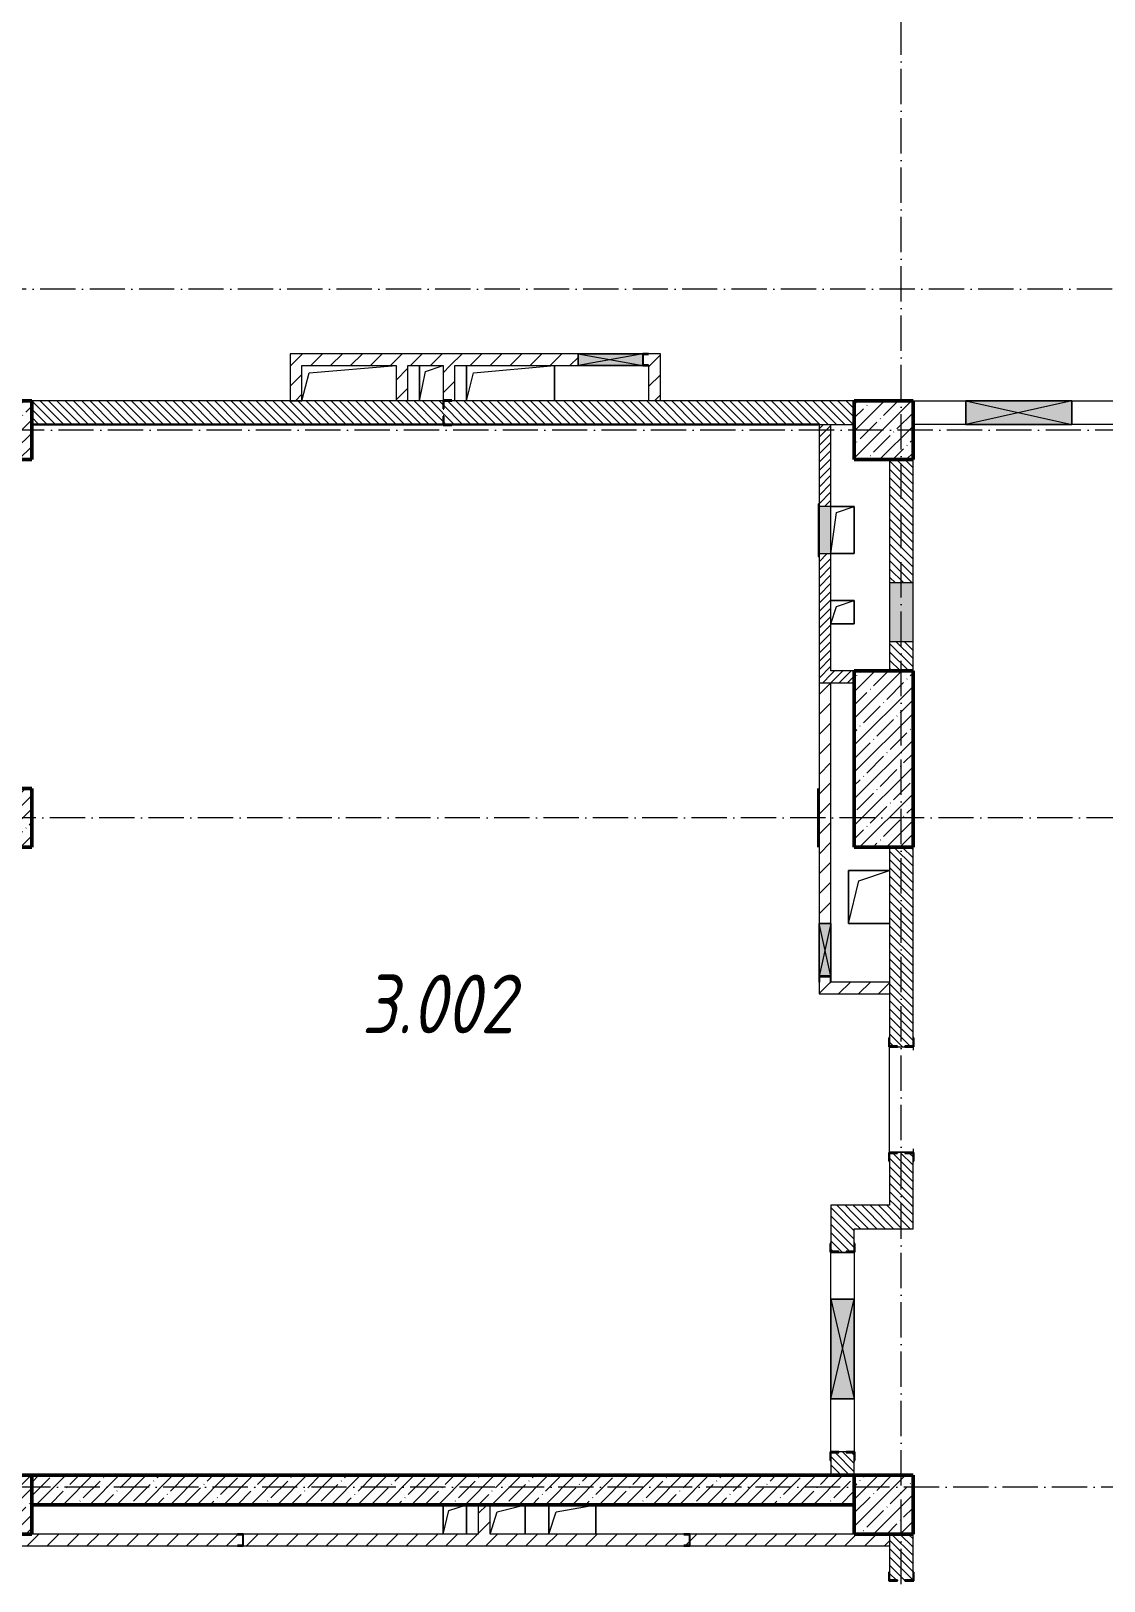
# Model space of a CAD drawing. Header units: millimetres. Extents: x -213536 to 1564669, y -45299 to 942238.
# Drawn here: x 140473 to 149604, y 525797 to 538997 of the extents above; entities that cross this region are included whole.
import ezdxf

# ---------------------------------------------------------------- set-up
doc = ezdxf.new("R2010")
doc.units = ezdxf.units.MM
doc.linetypes.add('50_200_ШТРИХ_1Т_ш5_п1_п1_', pattern=[700, 500, -100, 0, -100])
for name, color, linetype, lineweight in [('3.3) Вычитаем ЖБбалки 0.4м -', 31, 'Continuous', 30), ('A-DETL-GENF-OTLN', 7, 'Continuous', 9), ('A-FLOR-____-OTLN', 7, 'Continuous', 9), ('A-GENM-____-MCUT', 7, 'Continuous', 25), ('A-GENM-____-OTLN', 7, 'Continuous', 9), ('A-GENM-____-OTLN-1', 7, 'Continuous', 25), ('A-GLAZ-____-OTLN', 7, 'Continuous', 9), ('A-WALL-____-MCUT', 7, 'Continuous', 13), ('A-WALL-____-MCUT-1', 7, 'Continuous', 9), ('A-WALL-____-MCUT-2', 7, 'Continuous', 50), ('A-WALL-____-PATT-1', 7, 'Continuous', 9), ('A-WALL-FNSH-MCUT-1', 7, 'Continuous', 9), ('I-WALL-____-OTLN', 7, 'Continuous', 9), ('S-COLS-____-MCUT', 7, 'Continuous', 50), ('S-COLS-____-OTLN', 7, 'Continuous', 9), ('S-GRID-____-OTLN-1', 7, '50_200_ШТРИХ_1Т_ш5_п1_п1_', 9), ('Марки помещений', 7, 'Continuous', 9)]:
    doc.layers.add(name, color=color, linetype=linetype, lineweight=lineweight)
doc.layers.add('A-GLAZ-____-OTLN-1', color=7, linetype='Continuous', lineweight=9, true_color=0xc0c0c0)
doc.styles.add('ISOCPEUR_I_2', font='isocpeui.ttf', dxfattribs={"width": 0.85, "height": 2.3})
pattern_1 = [(135, (142429.057, 459015.94), (-35.35534, -35.35534), [])]
pattern_2 = [(45, (142429.057, 459015.94), (-35.35534, 35.35534), [])]
pattern_3 = [(45, (142429.06, 459015.94), (-84.85281, 84.85281), [])]

# ---------------------------------------------------------------- blocks, each defined once
blk = doc.blocks.new('BSC_Колонна _Прямоугольная - 500х500-V23-АР1_План отверстий 3 этажа в осях 1-64_Ю-ЯЯ')
at = {"layer": 'S-COLS-____-OTLN'}
h = blk.add_hatch(dxfattribs=at)
h.set_pattern_fill('FP_30', color=256, style=0, pattern_type=2)
h.set_pattern_definition([(45, (2200, -67431.04), (-114.04925, 114.04925), []), (45, (2314.05, -67431.04), (-114.04925, 114.04925), [201.613, -40.323, 3.353, -36.97])])
h.paths.add_polyline_path([(-250, -250), (250, -250), (250, 250), (-250, 250)], flags=0)
at = {"layer": 'S-COLS-____-MCUT'}
for p, q in [((250, 250), (-250, 250)), ((-250, 250), (-250, -250)), ((250, -250), (250, 250)), ((-250, -250), (250, -250))]:
    blk.add_line(p, q, dxfattribs=at)
blk = doc.blocks.new('BSC_Колонна _Прямоугольная - 500х500-V24-АР1_План отверстий 3 этажа в осях 1-64_Ю-ЯЯ')
at = {"layer": 'S-COLS-____-OTLN'}
h = blk.add_hatch(dxfattribs=at)
h.set_pattern_fill('FP_31', color=256, style=0, pattern_type=2)
h.set_pattern_definition([(45, (-5300, -67431.04), (-114.04925, 114.04925), []), (45, (-5185.95, -67431.04), (-114.04925, 114.04925), [201.613, -40.323, 3.353, -36.97])])
h.paths.add_polyline_path([(-250, -250), (250, -250), (250, 250), (-250, 250)], flags=0)
at = {"layer": 'S-COLS-____-MCUT'}
for p, q in [((250, 250), (-250, 250)), ((-250, 250), (-250, -250)), ((250, -250), (250, 250)), ((-250, -250), (250, -250))]:
    blk.add_line(p, q, dxfattribs=at)
blk = doc.blocks.new('BSC_Колонна _Прямоугольная - 500х500-V26-АР1_План отверстий 3 этажа в осях 1-64_Ю-ЯЯ')
at = {"layer": 'S-COLS-____-OTLN'}
h = blk.add_hatch(dxfattribs=at)
h.set_pattern_fill('FP_33', color=256, style=0, pattern_type=2)
h.set_pattern_definition([(45, (2200, -76581.04), (-114.04925, 114.04925), []), (45, (2314.05, -76581.04), (-114.04925, 114.04925), [201.613, -40.323, 3.353, -36.97])])
h.paths.add_polyline_path([(-250, -250), (250, -250), (250, 250), (-250, 250), (-250, 16)], flags=0)
at = {"layer": 'S-COLS-____-MCUT'}
for p, q in [((250, 250), (-250, 250)), ((-250, 250), (-250, -250)), ((250, -250), (250, 250)), ((-250, -250), (250, -250))]:
    blk.add_line(p, q, dxfattribs=at)
blk = doc.blocks.new('BSC_Колонна _Прямоугольная - 500х500-V27-АР1_План отверстий 3 этажа в осях 1-64_Ю-ЯЯ')
at = {"layer": 'S-COLS-____-OTLN'}
h = blk.add_hatch(dxfattribs=at)
h.set_pattern_fill('FP_34', color=256, style=0, pattern_type=2)
h.set_pattern_definition([(45, (-5300, -76581.04), (-114.04925, 114.04925), []), (45, (-5185.95, -76581.04), (-114.04925, 114.04925), [201.613, -40.323, 3.353, -36.97])])
h.paths.add_polyline_path([(-250, -250), (250, -250), (250, 250), (-250, 250)], flags=0)
at = {"layer": 'S-COLS-____-MCUT'}
for p, q in [((250, 250), (-250, 250)), ((-250, 250), (-250, -250)), ((250, -250), (250, 250)), ((-250, -250), (250, -250))]:
    blk.add_line(p, q, dxfattribs=at)
blk = doc.blocks.new('BSC_Колонна _Прямоугольная - 500х500-V32-АР1_План отверстий 3 этажа в осях 1-64_Ю-ЯЯ')
at = {"layer": 'S-COLS-____-OTLN'}
h = blk.add_hatch(dxfattribs=at)
h.set_pattern_fill('FP_39', color=256, style=0, pattern_type=2)
h.set_pattern_definition([(45, (2200, -73281.04), (-114.04925, 114.04925), []), (45, (2314.05, -73281.04), (-114.04925, 114.04925), [201.613, -40.323, 3.353, -36.97])])
h.paths.add_polyline_path([(-250, -250), (250, -250), (250, 250), (-250, 250), (-250, 87)], flags=0)
at = {"layer": 'S-COLS-____-MCUT'}
for p, q in [((250, 250), (-250, 250)), ((-250, 250), (-250, -250)), ((250, -250), (250, 250)), ((-250, -250), (250, -250))]:
    blk.add_line(p, q, dxfattribs=at)
blk = doc.blocks.new('BSC_Колонна _Прямоугольная - 500х1500-25984399-АР1_План отверстий 3 этажа в осях 1-64_Ю-ЯЯ')
at = {"layer": 'S-COLS-____-OTLN'}
h = blk.add_hatch(dxfattribs=at)
h.set_pattern_fill('FP_152', color=256, style=0, pattern_type=2)
h.set_pattern_definition([(45, (-5300, -73781.04), (-114.04925, 114.04925), []), (45, (-5185.95, -73781.04), (-114.04925, 114.04925), [201.613, -40.323, 3.353, -36.97])])
h.paths.add_polyline_path([(-250, -750), (250, -750), (250, 750), (-250, 750), (-250, -413)], flags=0)
at = {"layer": 'S-COLS-____-MCUT'}
for p, q in [((250, 750), (-250, 750)), ((-250, 750), (-250, -750)), ((250, -750), (250, 750)), ((-250, -750), (250, -750))]:
    blk.add_line(p, q, dxfattribs=at)
blk = doc.blocks.new('Фахверк_СКБ_Уголок - 200_3550-28187522-АР1_План отверстий 3 этажа в осях 1-64_Ю-ЯЯ')
at = {"layer": 'A-GENM-____-MCUT'}
for p, q in [((125, 156), (50, 156)), ((50, 156), (50, 150)), ((50, 150), (119, 150)), ((119, 150), (119, 81)), ((125, 81), (125, 156)), ((119, 81), (125, 81)), ((125, 19), (119, 19)), ((119, 19), (119, -50)), ((125, -56), (125, 19)), ((119, -50), (50, -50)), ((50, -50), (50, -56)), ((50, -56), (125, -56))]:
    blk.add_line(p, q, dxfattribs=at)
blk = doc.blocks.new('Фахверк_СКБ_Уголок - 200_3960-28268576-АР1_План отверстий 3 этажа в осях 1-64_Ю-ЯЯ')
at = {"layer": 'A-GENM-____-MCUT'}
for p, q in [((200, 156), (125, 156)), ((125, 156), (125, 81)), ((131, 81), (131, 150)), ((131, 150), (200, 150)), ((200, 150), (200, 156)), ((125, 81), (131, 81)), ((131, 19), (125, 19)), ((125, 19), (125, -56)), ((131, -50), (131, 19)), ((125, -56), (200, -56)), ((200, -50), (131, -50)), ((200, -56), (200, -50))]:
    blk.add_line(p, q, dxfattribs=at)
blk = doc.blocks.new('Фахверк_СКБ_Уголок - 200_3960_зеркало-28268689-АР1_План отверстий 3 этажа в осях 1-64_Ю-ЯЯ')
at = {"layer": 'A-GENM-____-MCUT'}
for p, q in [((200, 156), (125, 156)), ((125, 156), (125, 81)), ((131, 81), (131, 150)), ((131, 150), (200, 150)), ((200, 150), (200, 156)), ((125, 81), (131, 81)), ((131, 19), (125, 19)), ((125, 19), (125, -56)), ((131, -50), (131, 19)), ((125, -56), (200, -56)), ((200, -50), (131, -50)), ((200, -56), (200, -50))]:
    blk.add_line(p, q, dxfattribs=at)
blk = doc.blocks.new('154_Стойка_СКБ_Уголок - СМ-2480_200-28346303-АР1_План отверстий 3 этажа в осях 1-64_Ю-ЯЯ')
at = {"layer": 'A-GENM-____-MCUT'}
for p, q in [((125, 156), (125, 81)), ((200, 156), (125, 156)), ((131, 81), (131, 150)), ((131, 150), (200, 150)), ((200, 150), (200, 156)), ((125, 81), (131, 81)), ((131, 19), (125, 19)), ((125, 19), (125, -56)), ((131, -50), (131, 19)), ((125, -56), (200, -56)), ((200, -50), (131, -50)), ((200, -56), (200, -50))]:
    blk.add_line(p, q, dxfattribs=at)
blk = doc.blocks.new('Стойка_Влож_Полоса боковая - Полоса-V164-АР1_План отверстий 3 этажа в осях 1-64_Ю-ЯЯ')
at = {"layer": 'A-GENM-____-OTLN'}
for p, q in [((-5, 60), (0, 60)), ((-5, -60), (-5, 60)), ((0, 31), (0, -31)), ((0, -60), (-5, -60))]:
    blk.add_line(p, q, dxfattribs=at)
blk = doc.blocks.new('АР_Перемычка - АР_Перемычка-28586037-АР1_План отверстий 3 этажа в осях 1-64_Ю-ЯЯ')
at = {"layer": 'A-GENM-____-OTLN'}
blk.add_line((-250, -100), (-243, -100), dxfattribs=at)
blk = doc.blocks.new('154_Фахверк_СКБ_Швеллер - Тип_100_3960-28515445-АР1_План отверстий 3 этажа в осях 1-64_Ю-ЯЯ')
at = {"layer": 'A-GENM-____-MCUT'}
for p, q in [((175, 50), (125, 50)), ((125, 50), (125, -50)), ((128, 47), (175, 47)), ((128, -47), (128, 47)), ((175, 47), (175, 50)), ((125, -50), (175, -50)), ((175, -47), (128, -47)), ((175, -50), (175, -47))]:
    blk.add_line(p, q, dxfattribs=at)
blk = doc.blocks.new('AR_Отверстие Ниша - Лючок-32405045-АР1_План отверстий 3 этажа в осях 1-64_Ю-ЯЯ')
at = {"layer": 'A-GLAZ-____-OTLN'}
blk.add_hatch(color=256, dxfattribs=at).paths.add_polyline_path([(-250, -100), (250, -100), (250, 100), (-250, 100)], flags=0)
for p, q in [((250, 100), (-250, 100)), ((-250, 100), (-250, -100)), ((250, -100), (250, 100)), ((-250, -100), (250, -100))]:
    blk.add_line(p, q, dxfattribs=at)
blk = doc.blocks.new('AR_Отверстие Ниша - Лючок-32403280-АР1_План отверстий 3 этажа в осях 1-64_Ю-ЯЯ')
at = {"layer": 'A-GLAZ-____-OTLN'}
blk.add_hatch(color=256, dxfattribs=at).paths.add_polyline_path([(200, -50), (200, 50), (-200, 50), (-200, -50)], flags=0)
for p, q in [((200, 50), (-200, 50)), ((-200, 50), (-200, -50)), ((200, -50), (200, 50)), ((-200, -50), (200, -50))]:
    blk.add_line(p, q, dxfattribs=at)
blk = doc.blocks.new('Л_Общий_Лючок - Лючок-29684370-АР1_План отверстий 3 этажа в осях 1-64_Ю-ЯЯ')
at = {"layer": 'A-GLAZ-____-OTLN-1'}
blk.add_hatch(color=256, dxfattribs=at).paths.add_polyline_path([(-24, 0), (424, 0), (424, 6), (-24, 6)], flags=0)
at = {"layer": 'A-GLAZ-____-OTLN'}
for p, q in [((424, 6), (-24, 6)), ((-24, 6), (-24, 0)), ((424, 6), (424, 0))]:
    blk.add_line(p, q, dxfattribs=at)
blk = doc.blocks.new('AR_Отверстие прямоугольное _в плите_ - AR_Отверстие прямоугольное _в плите_-30458127-АР1_План отверстий 3 этажа в осях 1-64_Ю-ЯЯ')
at = {"layer": 'A-GENM-____-OTLN'}
for p, q in [((100, 100), (-100, 100)), ((-100, -100), (-50, 50)), ((-50, 50), (100, 100)), ((100, -100), (100, 100)), ((-100, -100), (100, -100))]:
    blk.add_line(p, q, dxfattribs=at)
blk = doc.blocks.new('AR_Отверстие прямоугольное _в плите_ - AR_Отверстие прямоугольное _в плите_-30229368-АР1_План отверстий 3 этажа в осях 1-64_Ю-ЯЯ')
at = {"layer": 'A-GENM-____-OTLN'}
for p, q in [((100, 200), (-100, 200)), ((-100, -200), (-50, 150)), ((-50, 150), (100, 200)), ((100, -200), (100, 200)), ((-100, -200), (100, -200))]:
    blk.add_line(p, q, dxfattribs=at)
blk = doc.blocks.new('AR_Отверстие прямоугольное _в плите_ - AR_Отверстие прямоугольное _в плите_-30552623-АР1_План отверстий 3 этажа в осях 1-64_Ю-ЯЯ')
at = {"layer": 'A-GENM-____-OTLN'}
for p, q in [((-340, 90), (400, 150)), ((-400, -150), (-340, 90))]:
    blk.add_line(p, q, dxfattribs=at)
blk = doc.blocks.new('AR_Отверстие прямоугольное _в плите_ - AR_Отверстие прямоугольное _в плите_-30512088-АР1_План отверстий 3 этажа в осях 1-64_Ю-ЯЯ')
at = {"layer": 'A-GENM-____-OTLN'}
for p, q in [((-100, 150), (-100, -150)), ((-50, 100), (100, 150)), ((-100, -150), (-50, 100))]:
    blk.add_line(p, q, dxfattribs=at)
blk = doc.blocks.new('AR_Отверстие прямоугольное _в плите_ - AR_Отверстие прямоугольное _в плите_-V196-АР1_План отверстий 3 этажа в осях 1-64_Ю-ЯЯ')
at = {"layer": 'A-GENM-____-OTLN'}
for p, q in [((-100, 125), (-100, -125)), ((-100, -125), (-50, 75)), ((-50, 75), (100, 125)), ((100, -125), (100, 125))]:
    blk.add_line(p, q, dxfattribs=at)
blk = doc.blocks.new('AR_Отверстие прямоугольное _в плите_ - AR_Отверстие прямоугольное _в плите_-30459858-АР1_План отверстий 3 этажа в осях 1-64_Ю-ЯЯ')
at = {"layer": 'A-GENM-____-OTLN'}
for p, q in [((-200, 125), (-200, -125)), ((-200, -125), (-137, 63)), ((-137, 63), (200, 125)), ((200, -125), (200, 125))]:
    blk.add_line(p, q, dxfattribs=at)
blk = doc.blocks.new('AR_Отверстие прямоугольное _в плите_ - AR_Отверстие прямоугольное _в плите_-30552631-АР1_План отверстий 3 этажа в осях 1-64_Ю-ЯЯ')
at = {"layer": 'A-GENM-____-OTLN'}
for p, q in [((-375, 150), (-375, -150)), ((-315, 90), (375, 150)), ((375, -150), (375, 150)), ((-375, -150), (-315, 90))]:
    blk.add_line(p, q, dxfattribs=at)
blk = doc.blocks.new('AR_Отверстие прямоугольное _в плите_ - AR_Отверстие прямоугольное _в плите_-30552572-АР1_План отверстий 3 этажа в осях 1-64_Ю-ЯЯ')
at = {"layer": 'A-GENM-____-OTLN'}
for p, q in [((-150, -125), (-88, 63)), ((-88, 63), (150, 125)), ((150, -125), (150, 125))]:
    blk.add_line(p, q, dxfattribs=at)
blk = doc.blocks.new('AR_Отверстие прямоугольное _в плите_ - AR_Отверстие прямоугольное _в плите_-30553107-АР1_План отверстий 3 этажа в осях 1-64_Ю-ЯЯ')
at = {"layer": 'A-GENM-____-OTLN'}
for p, q in [((175, 225), (-175, 225)), ((-175, 225), (-175, -225)), ((-175, -225), (-87, 138)), ((-87, 138), (175, 225)), ((-175, -225), (175, -225))]:
    blk.add_line(p, q, dxfattribs=at)
blk = doc.blocks.new('AR_Отверстие прямоугольное _в стене_ - AR_Отверстие прямоугольное _в стене__ОВ-36907073-АР1_План отверстий 3 этажа в осях 1-64_Ю-ЯЯ')
at = {"layer": 'A-GLAZ-____-OTLN'}
blk.add_hatch(color=256, dxfattribs=at).paths.add_polyline_path([(275, -50), (275, 50), (-275, 50), (-275, -50)], flags=0)
at = {"layer": 'A-DETL-GENF-OTLN'}
for p, q in [((-275, -50), (-275, 50)), ((-275, 50), (275, 50)), ((275, 50), (-275, -50)), ((-275, 50), (275, -50)), ((275, 50), (-275, 50)), ((-275, 50), (-275, -50)), ((275, -50), (-275, -50)), ((-275, -50), (275, -50))]:
    blk.add_line(p, q, dxfattribs=at)
blk = doc.blocks.new('AR_Отверстие прямоугольное _в стене_ - AR_Отверстие прямоугольное _в стене__ОВ-36909481-АР1_План отверстий 3 этажа в осях 1-64_Ю-ЯЯ')
at = {"layer": 'A-GLAZ-____-OTLN'}
blk.add_hatch(color=256, dxfattribs=at).paths.add_polyline_path([(225, 50), (-225, 50), (-225, -50), (225, -50), (225, 47)], flags=0)
at = {"layer": 'A-DETL-GENF-OTLN'}
for p, q in [((-225, -50), (-225, 50)), ((-225, 50), (225, 50)), ((225, 50), (-225, -50)), ((-225, 50), (225, -50)), ((225, 50), (-225, 50)), ((-225, 50), (-225, -50)), ((225, -50), (-225, -50)), ((-225, -50), (225, -50))]:
    blk.add_line(p, q, dxfattribs=at)
blk = doc.blocks.new('AR_Отверстие прямоугольное _в стене_ - AR_Отверстие прямоугольное _в стене__ОВ-36910185-АР1_План отверстий 3 этажа в осях 1-64_Ю-ЯЯ')
at = {"layer": 'A-GLAZ-____-OTLN'}
blk.add_hatch(color=256, dxfattribs=at).paths.add_polyline_path([(-425, -100), (425, -100), (425, 100), (-425, 100)], flags=0)
at = {"layer": 'A-DETL-GENF-OTLN'}
for p, q in [((-425, -100), (-425, 100)), ((-425, 100), (425, 100)), ((425, 100), (-425, -100)), ((-425, 100), (425, -100)), ((425, 100), (-425, 100)), ((-425, 100), (-425, -100)), ((425, 100), (425, -100)), ((425, -100), (425, 100)), ((425, -100), (-425, -100)), ((-425, -100), (425, -100))]:
    blk.add_line(p, q, dxfattribs=at)
blk = doc.blocks.new('AR_Отверстие прямоугольное _в стене_ - AR_Отверстие прямоугольное _в стене__ОВ-36907948-АР1_План отверстий 3 этажа в осях 1-64_Ю-ЯЯ')
at = {"layer": 'A-GLAZ-____-OTLN'}
blk.add_hatch(color=256, dxfattribs=at).paths.add_polyline_path([(450, -100), (450, 100), (-450, 100), (-450, -100)], flags=0)
at = {"layer": 'A-DETL-GENF-OTLN'}
for p, q in [((-450, -100), (-450, 100)), ((-450, 100), (450, 100)), ((450, 100), (-450, -100)), ((-450, 100), (450, -100)), ((450, 100), (-450, 100)), ((-450, 100), (-450, -100)), ((450, 100), (450, -100)), ((450, -100), (450, 100)), ((450, -100), (-450, -100)), ((-450, -100), (450, -100))]:
    blk.add_line(p, q, dxfattribs=at)
blk = doc.blocks.new('154_Фахверк_СКБ_Швеллер - Тип_100_3960_зеркало-28515619-АР1_План отверстий 3 этажа в осях 1-64_Ю-ЯЯ')
at = {"layer": 'A-GENM-____-MCUT'}
for p, q in [((175, 50), (125, 50)), ((125, 50), (125, -50)), ((128, 47), (175, 47)), ((128, -47), (128, 47)), ((175, 47), (175, 50)), ((125, -50), (175, -50)), ((175, -47), (128, -47)), ((175, -50), (175, -47))]:
    blk.add_line(p, q, dxfattribs=at)

msp = doc.modelspace()

# ---------------------------------------------------------------- hatches: boundary and pattern name
at = {"layer": 'A-WALL-____-PATT-1'}
h = msp.add_hatch(dxfattribs=at)
h.set_pattern_fill('FP_7', color=256, style=0, pattern_type=2)
h.set_pattern_definition(pattern_3)
h.paths.add_polyline_path([(142779.1, 535847), (142779.1, 536247), (142679.1, 536247), (142679.1, 535847)], flags=0)
h = msp.add_hatch(dxfattribs=at)
h.set_pattern_fill('FP_7', color=256, style=0, pattern_type=2)
h.set_pattern_definition(pattern_3)
h.paths.add_polyline_path([(143979.1, 536147), (145129.1, 536147), (145129.1, 536247), (142779.1, 536247), (142779.1, 536147), (143679.1, 536147)], flags=0)
h.paths.add_polyline_path([(145829.1, 536147), (145829.1, 536247), (145729.1, 536247), (145729.1, 536244), (145682.1, 536244), (145682.1, 536150), (145729.1, 536150), (145729.1, 536147)], flags=0)
h = msp.add_hatch(dxfattribs=at)
h.set_pattern_fill('FP_7', color=256, style=0, pattern_type=2)
h.set_pattern_definition(pattern_3)
h.paths.add_polyline_path([(143679.1, 535847), (143679.1, 536147), (143579.1, 536147), (143579.1, 535847)], flags=0)
h = msp.add_hatch(dxfattribs=at)
h.set_pattern_fill('FP_7', color=256, style=0, pattern_type=2)
h.set_pattern_definition(pattern_3)
h.paths.add_polyline_path([(144054.1, 535847), (144079.1, 535847), (144079.1, 536147), (143979.1, 536147), (143979.1, 535853), (144054.1, 535853)], flags=0)
h = msp.add_hatch(dxfattribs=at)
h.set_pattern_fill('FP_7', color=256, style=0, pattern_type=2)
h.set_pattern_definition(pattern_3)
h.paths.add_polyline_path([(145829.1, 535847), (145829.1, 536147), (145729.1, 536147), (145729.1, 535847)], flags=0)
h = msp.add_hatch(dxfattribs=at)
h.set_pattern_fill('FP_9', color=256, style=0, pattern_type=2)
h.set_pattern_definition(pattern_1)
h.paths.add_polyline_path([(147479.1, 535647), (147479.1, 535847), (143985.1, 535847), (143985.1, 535778), (143979.1, 535778), (143979.1, 535847), (140479.1, 535847), (140479.1, 535647), (143979.1, 535647), (143979.1, 535716), (143985.1, 535716), (143985.1, 535647), (145950, 535647)], flags=0)
h = msp.add_hatch(dxfattribs=at)
h.set_pattern_fill('FP_8', color=256, style=0, pattern_type=2)
h.set_pattern_definition(pattern_2)
h.paths.add_polyline_path([(147279.1, 533447), (147279.1, 534547), (147179.1, 534547), (147179.1, 533447)], flags=0)
h.paths.add_polyline_path([(147179.1, 534947), (147279.1, 534947), (147279.1, 535647), (147179.1, 535647)], flags=0)
h = msp.add_hatch(dxfattribs=at)
h.set_pattern_fill('FP_9', color=256, style=0, pattern_type=2)
h.set_pattern_definition(pattern_1)
h.paths.add_polyline_path([(147779.1, 533547), (147979.1, 533547), (147979.1, 533797), (147779.1, 533797)], flags=0)
h.paths.add_polyline_path([(147779.1, 534297), (147979.1, 534297), (147979.1, 535347), (147779.1, 535347)], flags=0)
h = msp.add_hatch(dxfattribs=at)
h.set_pattern_fill('FP_8', color=256, style=0, pattern_type=2)
h.set_pattern_definition(pattern_2)
h.paths.add_polyline_path([(147479.1, 533447), (147479.1, 533547), (147279.1, 533547), (147279.1, 533447)], flags=0)
h = msp.add_hatch(dxfattribs=at)
h.set_pattern_fill('FP_7', color=256, style=0, pattern_type=2)
h.set_pattern_definition(pattern_3)
h.paths.add_polyline_path([(147276.1, 530897), (147276.1, 530944), (147182.1, 530944), (147182.1, 530897), (147229.1, 530897)], flags=0)
h.paths.add_polyline_path([(147279.1, 531397), (147279.1, 533447), (147179.1, 533447), (147179.1, 531397)], flags=0)
h = msp.add_hatch(dxfattribs=at)
h.set_pattern_fill('FP_9', color=256, style=0, pattern_type=2)
h.set_pattern_definition(pattern_1)
h.paths.add_polyline_path([(147979.1, 528997), (147979.1, 529441), (147910.1, 529441), (147910.1, 529447), (147848.1, 529447), (147848.1, 529441), (147779.1, 529441), (147779.1, 528997)], flags=0)
h.paths.add_polyline_path([(147910.1, 530347), (147910.1, 530353), (147979.1, 530353), (147979.1, 532047), (147779.1, 532047), (147779.1, 530353), (147848.1, 530353), (147848.1, 530347)], flags=0)
h = msp.add_hatch(dxfattribs=at)
h.set_pattern_fill('FP_7', color=256, style=0, pattern_type=2)
h.set_pattern_definition(pattern_3)
h.paths.add_polyline_path([(147779.1, 530797), (147779.1, 530897), (147179.1, 530897), (147179.1, 530797), (147717.4, 530797)], flags=0)
h = msp.add_hatch(dxfattribs=at)
h.set_pattern_fill('FP_9', color=256, style=0, pattern_type=2)
h.set_pattern_definition(pattern_1)
h.paths.add_polyline_path([(147279.1, 526697), (147479.1, 526697), (147479.1, 526891), (147410.1, 526891), (147410.1, 526897), (147348.1, 526897), (147348.1, 526891), (147279.1, 526891), (147279.1, 526822)], flags=0)
h.paths.add_polyline_path([(147410.1, 528597), (147410.1, 528603), (147479.1, 528603), (147479.1, 528997), (147279.1, 528997), (147279.1, 528603), (147348.1, 528603), (147348.1, 528597)], flags=0)
h = msp.add_hatch(dxfattribs=at)
h.set_pattern_fill('FP_9', color=256, style=0, pattern_type=2)
h.set_pattern_definition(pattern_1)
h.paths.add_polyline_path([(147479.1, 528797), (147979.1, 528797), (147979.1, 528997), (147479.1, 528997)], flags=0)
h = msp.add_hatch(dxfattribs=at)
h.set_pattern_fill('FP_12', color=256, style=0, pattern_type=2)
h.set_pattern_definition([(45, (142429.06, 459015.94), (-114.04925, 114.04925), []), (45, (142543.1, 459015.94), (-114.04925, 114.04925), [201.612, -40.322, 3.353, -36.97])])
h.paths.add_polyline_path([(147479.1, 526447), (147479.1, 526697), (140479.1, 526697), (140479.1, 526447), (145950, 526447)], flags=0)
h = msp.add_hatch(dxfattribs=at)
h.set_pattern_fill('FP_7', color=256, style=0, pattern_type=2)
h.set_pattern_definition(pattern_3)
h.paths.add_polyline_path([(144379.1, 526197), (144379.1, 526447), (144279.1, 526447), (144279.1, 526197)], flags=0)
h = msp.add_hatch(dxfattribs=at)
h.set_pattern_fill('FP_7', color=256, style=0, pattern_type=2)
h.set_pattern_definition(pattern_3)
h.paths.add_polyline_path([(140647.6, 526097), (142229.1, 526097), (142229.1, 526100), (142276.1, 526100), (142276.1, 526194), (142229.1, 526194), (142229.1, 526197), (140229.1, 526197), (140229.1, 526097)], flags=0)
h.paths.add_polyline_path([(147779.1, 526097), (147779.1, 526197), (146079.1, 526197), (146079.1, 526097), (147717.4, 526097)], flags=0)
h.paths.add_polyline_path([(146029.1, 526097), (146029.1, 526100), (146076.1, 526100), (146076.1, 526194), (146029.1, 526194), (146029.1, 526197), (142279.1, 526197), (142279.1, 526097), (145950, 526097)], flags=0)
h = msp.add_hatch(dxfattribs=at)
h.set_pattern_fill('FP_9', color=256, style=0, pattern_type=2)
h.set_pattern_definition(pattern_1)
h.paths.add_polyline_path([(147979.1, 521047), (147979.1, 524091), (147910.1, 524091), (147910.1, 524097), (147848.1, 524097), (147848.1, 524091), (147779.1, 524091), (147779.1, 521047)], flags=0)
h.paths.add_polyline_path([(147910.1, 525797), (147910.1, 525803), (147979.1, 525803), (147979.1, 526197), (147779.1, 526197), (147779.1, 525803), (147848.1, 525803), (147848.1, 525797)], flags=0)

# ---------------------------------------------------------------- linework, layer by layer
at = {"layer": '3.3) Вычитаем ЖБбалки 0.4м -'}
for points in [[(147479.1, 535847), (147979.1, 535847)], [(140473.1, 535647), (147173.1, 535647)], [(140479.1, 535347), (140479.1, 535647)], [(140479.1, 532547), (140229.1, 532547)], [(147173.1, 532047), (147173.1, 532547)], [(140479.1, 532047), (140229.1, 532047)]]:
    msp.add_lwpolyline(points, dxfattribs=at)
at = {"layer": 'A-FLOR-____-OTLN'}
for p, q in [((143779.1, 535847), (143779.1, 536147)), ((144179.1, 535847), (144179.1, 536147)), ((144929.1, 536147), (144929.1, 535847)), ((147279.1, 534947), (147479.1, 534947)), ((147479.1, 534947), (147479.1, 534547)), ((147479.1, 534547), (147279.1, 534547)), ((147279.1, 534147), (147479.1, 534147)), ((147479.1, 534147), (147479.1, 533947)), ((147479.1, 533947), (147279.1, 533947)), ((147429.1, 531847), (147779.1, 531847)), ((147429.1, 531397), (147429.1, 531847)), ((147779.1, 531397), (147429.1, 531397)), ((143979.1, 526197), (143979.1, 526447)), ((144179.1, 526447), (144179.1, 526197)), ((144679.1, 526447), (144679.1, 526197)), ((144879.1, 526197), (144879.1, 526447)), ((145279.1, 526447), (145279.1, 526197))]:
    msp.add_line(p, q, dxfattribs=at)
at = {"layer": 'A-WALL-____-MCUT'}
for p, q in [((143979.1, 535847), (140479.1, 535847)), ((147479.1, 535847), (144054.1, 535847)), ((140479.1, 535647), (143979.1, 535647)), ((144054.1, 535647), (147479.1, 535647)), ((147779.1, 535347), (147779.1, 534297)), ((147979.1, 534297), (147979.1, 535347)), ((147779.1, 533797), (147779.1, 533547)), ((147979.1, 533547), (147979.1, 533797)), ((147779.1, 532047), (147779.1, 530422)), ((147979.1, 530422), (147979.1, 532047)), ((147779.1, 529372), (147779.1, 528997)), ((147979.1, 528797), (147979.1, 529372)), ((147279.1, 528997), (147279.1, 528672)), ((147779.1, 528997), (147279.1, 528997)), ((147479.1, 528672), (147479.1, 528797)), ((147479.1, 528797), (147979.1, 528797)), ((147279.1, 526822), (147279.1, 526697)), ((147410.1, 526897), (147348.1, 526897)), ((147479.1, 526697), (147479.1, 526822)), ((147779.1, 526197), (147779.1, 525872)), ((147979.1, 525872), (147979.1, 526197))]:
    msp.add_line(p, q, dxfattribs=at)
at = {"layer": 'A-WALL-____-MCUT-1'}
msp.add_line((147179.1, 533447), (147279.1, 533447), dxfattribs=at)
at = {"layer": 'A-WALL-____-MCUT-2'}
for p, q in [((147479.1, 526697), (140479.1, 526697)), ((140479.1, 526447), (147479.1, 526447))]:
    msp.add_line(p, q, dxfattribs=at)
at = {"layer": 'A-WALL-FNSH-MCUT-1'}
for p, q in [((142679.1, 536247), (142679.1, 535847)), ((145129.1, 536247), (142679.1, 536247)), ((145829.1, 536247), (145729.1, 536247)), ((145829.1, 535847), (145829.1, 536247)), ((142779.1, 535847), (142779.1, 536147)), ((142779.1, 536147), (143579.1, 536147)), ((143579.1, 536147), (143579.1, 535847)), ((143679.1, 536147), (143979.1, 536147)), ((143679.1, 535847), (143679.1, 536147)), ((143979.1, 536147), (143979.1, 535853)), ((144079.1, 536147), (145129.1, 536147)), ((144079.1, 535847), (144079.1, 536147)), ((145729.1, 536147), (145729.1, 535847)), ((142679.1, 535847), (142779.1, 535847)), ((147179.1, 535647), (147179.1, 534947)), ((147279.1, 534947), (147279.1, 535647)), ((147179.1, 534547), (147179.1, 531397)), ((147279.1, 533547), (147279.1, 534547)), ((147479.1, 533547), (147279.1, 533547)), ((147279.1, 533447), (147479.1, 533447)), ((147279.1, 531397), (147279.1, 533447)), ((147179.1, 530897), (147179.1, 530797)), ((147179.1, 530797), (147779.1, 530797)), ((147779.1, 530897), (147279.1, 530897)), ((144279.1, 526447), (144279.1, 526197)), ((144379.1, 526197), (144379.1, 526447)), ((142229.1, 526197), (140479.1, 526197)), ((144279.1, 526197), (142279.1, 526197)), ((146029.1, 526197), (144379.1, 526197)), ((147479.1, 526197), (146079.1, 526197)), ((140229.1, 526097), (142229.1, 526097)), ((142279.1, 526097), (146029.1, 526097)), ((146079.1, 526097), (147779.1, 526097))]:
    msp.add_line(p, q, dxfattribs=at)
at = {"layer": 'I-WALL-____-OTLN'}
for p, q in [((147979.1, 535847), (148429.1, 535847)), ((149329.1, 535847), (149679.1, 535847)), ((148429.1, 535647), (147979.1, 535647)), ((149679.1, 535647), (149329.1, 535647)), ((147779.1, 529447), (147779.1, 530347)), ((147979.1, 530347), (147979.1, 530317)), ((147979.1, 529477), (147979.1, 529447)), ((147279.1, 528197), (147279.1, 528597)), ((147479.1, 528597), (147479.1, 528197)), ((147279.1, 526897), (147279.1, 527347)), ((147479.1, 527347), (147479.1, 526897))]:
    msp.add_line(p, q, dxfattribs=at)
at = {"layer": 'S-GRID-____-OTLN-1', "color": 251, "ltscale": 0.6, "true_color": 0x636466}
for p, q in [((147879.1, 511907.5), (147879.1, 549908.8)), ((189583.7, 536797), (137760.3, 536797)), ((175034.1, 535597), (137760.3, 535597)), ((166979.1, 532297), (137760.3, 532297)), ((246503.5, 526597), (137760.3, 526597))]:
    msp.add_line(p, q, dxfattribs=at)

# ---------------------------------------------------------------- block references
at = {"layer": 'A-GENM-____-OTLN'}
for name, p in [('AR_Отверстие прямоугольное _в плите_ - AR_Отверстие прямоугольное _в плите_-30552623-АР1_План отверстий 3 этажа в осях 1-64_Ю-ЯЯ', (143179.1, 535997)), ('AR_Отверстие прямоугольное _в плите_ - AR_Отверстие прямоугольное _в плите_-30512088-АР1_План отверстий 3 этажа в осях 1-64_Ю-ЯЯ', (143879.1, 535997)), ('AR_Отверстие прямоугольное _в плите_ - AR_Отверстие прямоугольное _в плите_-30552631-АР1_План отверстий 3 этажа в осях 1-64_Ю-ЯЯ', (144554.1, 535997)), ('AR_Отверстие прямоугольное _в плите_ - AR_Отверстие прямоугольное _в плите_-30229368-АР1_План отверстий 3 этажа в осях 1-64_Ю-ЯЯ', (147379.1, 534747)), ('AR_Отверстие прямоугольное _в плите_ - AR_Отверстие прямоугольное _в плите_-30458127-АР1_План отверстий 3 этажа в осях 1-64_Ю-ЯЯ', (147379.1, 534047)), ('AR_Отверстие прямоугольное _в плите_ - AR_Отверстие прямоугольное _в плите_-30553107-АР1_План отверстий 3 этажа в осях 1-64_Ю-ЯЯ', (147604.1, 531622)), ('AR_Отверстие прямоугольное _в плите_ - AR_Отверстие прямоугольное _в плите_-V196-АР1_План отверстий 3 этажа в осях 1-64_Ю-ЯЯ', (144079.1, 526322)), ('AR_Отверстие прямоугольное _в плите_ - AR_Отверстие прямоугольное _в плите_-30552572-АР1_План отверстий 3 этажа в осях 1-64_Ю-ЯЯ', (144529.1, 526322)), ('AR_Отверстие прямоугольное _в плите_ - AR_Отверстие прямоугольное _в плите_-30459858-АР1_План отверстий 3 этажа в осях 1-64_Ю-ЯЯ', (145079.1, 526322))]:
    msp.add_blockref(name, p, dxfattribs=at)
for name, p, rotation in [('АР_Перемычка - АР_Перемычка-28586037-АР1_План отверстий 3 этажа в осях 1-64_Ю-ЯЯ', (147879.1, 530347), 269.9999999999999), ('Стойка_Влож_Полоса боковая - Полоса-V164-АР1_План отверстий 3 этажа в осях 1-64_Ю-ЯЯ', (147879.1, 530347), 89.99999999999993), ('Стойка_Влож_Полоса боковая - Полоса-V164-АР1_План отверстий 3 этажа в осях 1-64_Ю-ЯЯ', (147879.1, 529447), 269.9999999999999), ('Стойка_Влож_Полоса боковая - Полоса-V164-АР1_План отверстий 3 этажа в осях 1-64_Ю-ЯЯ', (147379.1, 528597), 89.99999999999991)]:
    msp.add_blockref(name, p, dxfattribs=dict(at, rotation=rotation))
at = {"layer": 'A-GENM-____-OTLN-1'}
msp.add_blockref('154_Фахверк_СКБ_Швеллер - Тип_100_3960_зеркало-28515619-АР1_План отверстий 3 этажа в осях 1-64_Ю-ЯЯ', (145554.1, 536197), dxfattribs=at)
for name, p, rotation in [('Фахверк_СКБ_Уголок - 200_3550-28187522-АР1_План отверстий 3 этажа в осях 1-64_Ю-ЯЯ', (144104.1, 535797), 180), ('154_Фахверк_СКБ_Швеллер - Тип_100_3960_зеркало-28515619-АР1_План отверстий 3 этажа в осях 1-64_Ю-ЯЯ', (147229.1, 531072), 269.9999999999999), ('154_Стойка_СКБ_Уголок - СМ-2480_200-28346303-АР1_План отверстий 3 этажа в осях 1-64_Ю-ЯЯ', (147929.1, 530222), 89.99999999999991), ('154_Стойка_СКБ_Уголок - СМ-2480_200-28346303-АР1_План отверстий 3 этажа в осях 1-64_Ю-ЯЯ', (147829.1, 529572), 269.9999999999999), ('154_Стойка_СКБ_Уголок - СМ-2480_200-28346303-АР1_План отверстий 3 этажа в осях 1-64_Ю-ЯЯ', (147429.1, 528472), 89.99999999999991), ('Фахверк_СКБ_Уголок - 200_3960_зеркало-28268689-АР1_План отверстий 3 этажа в осях 1-64_Ю-ЯЯ', (147329.1, 527022), 269.9999999999999), ('154_Фахверк_СКБ_Швеллер - Тип_100_3960-28515445-АР1_План отверстий 3 этажа в осях 1-64_Ю-ЯЯ', (142404.1, 526147), 180), ('154_Фахверк_СКБ_Швеллер - Тип_100_3960-28515445-АР1_План отверстий 3 этажа в осях 1-64_Ю-ЯЯ', (146204.1, 526147), 180), ('Фахверк_СКБ_Уголок - 200_3960-28268576-АР1_План отверстий 3 этажа в осях 1-64_Ю-ЯЯ', (147929.1, 525672), 89.99999999999991)]:
    msp.add_blockref(name, p, dxfattribs=dict(at, rotation=rotation))
at = {"layer": 'A-GLAZ-____-OTLN'}
for name, p in [('AR_Отверстие прямоугольное _в стене_ - AR_Отверстие прямоугольное _в стене__ОВ-36907073-АР1_План отверстий 3 этажа в осях 1-64_Ю-ЯЯ', (145404.1, 536197)), ('AR_Отверстие прямоугольное _в стене_ - AR_Отверстие прямоугольное _в стене__ОВ-36907948-АР1_План отверстий 3 этажа в осях 1-64_Ю-ЯЯ', (148879.1, 535747))]:
    msp.add_blockref(name, p, dxfattribs=at)
for name, p, rotation in [('Л_Общий_Лючок - Лючок-29684370-АР1_План отверстий 3 этажа в осях 1-64_Ю-ЯЯ', (147179.1, 534547), 90), ('AR_Отверстие Ниша - Лючок-32403280-АР1_План отверстий 3 этажа в осях 1-64_Ю-ЯЯ', (147229.1, 534747), 270), ('AR_Отверстие Ниша - Лючок-32405045-АР1_План отверстий 3 этажа в осях 1-64_Ю-ЯЯ', (147879.1, 534047), 89.99999999999991), ('AR_Отверстие прямоугольное _в стене_ - AR_Отверстие прямоугольное _в стене__ОВ-36909481-АР1_План отверстий 3 этажа в осях 1-64_Ю-ЯЯ', (147229.1, 531172), 269.9999999999999), ('AR_Отверстие прямоугольное _в стене_ - AR_Отверстие прямоугольное _в стене__ОВ-36910185-АР1_План отверстий 3 этажа в осях 1-64_Ю-ЯЯ', (147379.1, 527772), 89.99999999999991)]:
    msp.add_blockref(name, p, dxfattribs=dict(at, rotation=rotation))
at = {"layer": 'S-COLS-____-OTLN'}
for name, p in [('BSC_Колонна _Прямоугольная - 500х500-V26-АР1_План отверстий 3 этажа в осях 1-64_Ю-ЯЯ', (140229.1, 535597)), ('BSC_Колонна _Прямоугольная - 500х500-V27-АР1_План отверстий 3 этажа в осях 1-64_Ю-ЯЯ', (147729.1, 535597)), ('BSC_Колонна _Прямоугольная - 500х1500-25984399-АР1_План отверстий 3 этажа в осях 1-64_Ю-ЯЯ', (147729.1, 532797)), ('BSC_Колонна _Прямоугольная - 500х500-V32-АР1_План отверстий 3 этажа в осях 1-64_Ю-ЯЯ', (140229.1, 532297)), ('BSC_Колонна _Прямоугольная - 500х500-V23-АР1_План отверстий 3 этажа в осях 1-64_Ю-ЯЯ', (140229.1, 526447)), ('BSC_Колонна _Прямоугольная - 500х500-V24-АР1_План отверстий 3 этажа в осях 1-64_Ю-ЯЯ', (147729.1, 526447))]:
    msp.add_blockref(name, p, dxfattribs=at)

# ---------------------------------------------------------------- texts
at = {"layer": 'Марки помещений', "insert": (143286.6, 530961.3), "char_height": 500, "width": 785.654, "attachment_point": 1, "style": 'ISOCPEUR_I_2'}
msp.add_mtext('3.002', dxfattribs=at)

doc.saveas('drawing.dxf')
